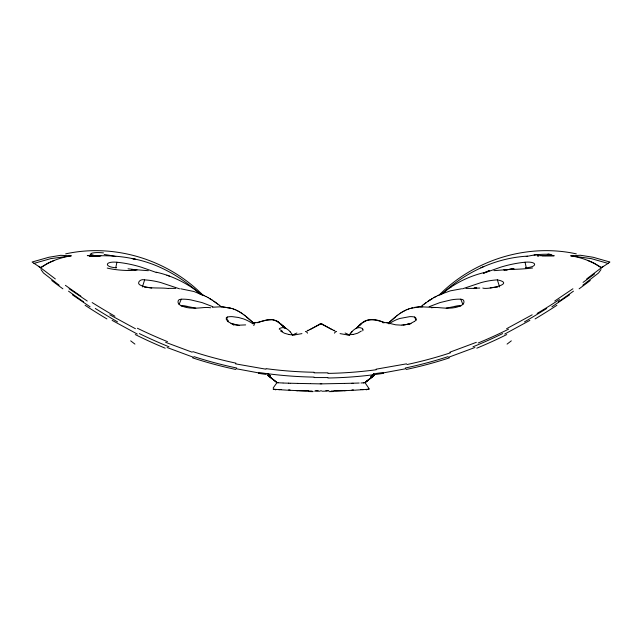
<?xml version="1.0" encoding="UTF-8"?>
<svg xmlns="http://www.w3.org/2000/svg" width="642" height="642" viewBox="0 0 642 642"><rect width="100%" height="100%" fill="white"/><g stroke="black" fill="none" stroke-linecap="round" stroke-linejoin="round"><path stroke-width="0.96" d="M115.753 267.786L116.892 262.241A139.009 130.832 -90 0 1 141.328 267.208L156.809 272.641M142.372 286.958L144.643 279.88A119.741 97.6 90 0 1 160.917 282.608L179.535 288.828M362.65 329.482L362.61 328.511L360.13 327.685A182.392 36.048 90 0 0 351.824 331.778M226.257 319.7L227.308 317.052A97.424 42.549 90 0 1 232.364 316.658L238.543 317.493L243.422 318.889A166.206 72.594 -90 0 1 251.873 323.111A176.189 76.952 -90 0 1 253.044 323.881M226.072 318.167L227.308 317.052M179.126 304.372L181.213 299.196A106.275 68.863 -90 0 1 190.923 299.918L201.989 302.575L212.823 306.683M306.94 331.103L320.791 323.929L322.685 324.387L332.203 329.683M600.992 269.584L598.545 272.986L582.856 285.192M273.147 388.009L277.023 382.6L267.682 375.201M359.311 325.783L361.213 323.969L355.997 328.431M439.232 294.975C474.398 259.609 527.443 243.198 576.323 253.863M389.429 322.148L397.053 315.639M389.188 322.404L395.464 316.859M373.74 374.101L371.574 376.068L373.644 374.206M374.085 373.748L371.204 376.316L374.198 373.668M441.431 294.445C464.856 272.569 495.303 257.915 527.547 256.134M373.692 374.053L370.819 376.549L373.796 373.965M357.297 327.452C363.452 318.922 374.19 317.758 383.154 322.212M361.358 331.055L357.594 333.222L353.156 334.482M374.318 375.201L364.937 382.64L363.886 382.776M374.254 375.321L364.873 382.664L374.302 375.273L364.969 382.616L369.367 389.068M420.654 306.78L422.621 305.247M602.581 266.855L603.271 266.334L586.652 278.941M414.138 321.586L409.765 323.897M396.772 315.808L398.377 314.612M440.091 294.935L451.39 286.765M422.436 305.383L426.248 302.551M609.178 262.562L609.892 262.032L593.16 257.265L580.368 255.243L570.834 255.837L591.314 258.646L608.054 263.405L609.025 262.682M601.353 267.754L602.509 266.895L601.353 267.754A73.661 73.661 0 0 0 587.486 260.347A75.347 75.347 0 0 0 570.826 255.853M424.242 304.027L429.963 299.991M398.096 314.781L399.725 313.633M569.558 294.83L551.887 306.844M362.24 323.103C368.492 316.955 377.528 320.551 384.67 322.485M572.897 288.78L554.744 301.026M399.436 313.81L401.081 312.726M427.909 301.395L432.146 298.65L431.657 298.963M608.054 263.405L601.45 267.698L594.203 263.236A63.775 63.775 0 0 0 587.478 260.363M363.998 321.899L364.953 321.281M453.332 285.529C463.227 279.31 474.181 274.8 485.585 272.24M451.061 286.982L453.669 285.313M429.771 300.151L430.26 299.838M400.785 312.903L402.446 311.884M431.849 298.803L435.99 296.468M529.859 320.382L504.7 334.073M532.178 314.805L506.594 328.712M335.06 331.103L321.209 323.929L319.315 324.387L309.797 329.683M402.149 312.068L405.624 310.23M433.759 297.687L437.94 295.481M403.529 311.298L404.219 310.937M437.627 295.641L439.906 294.558M483.458 273.332L489.669 270.459L483.434 273.259M405.222 310.407L407.036 309.588M429.177 306.683L440.011 302.575L451.077 299.91A106.275 68.863 -90 0 1 460.787 299.188C465.386 298.995 464.696 304.485 461.165 305.48C454.183 309.035 446.005 308.288 438.454 307.598A95.594 51.609 -90 0 0 431.368 307.775M483.739 266.542L480.85 267.81M439.585 294.726L450.299 290.85L461.598 288.772M476.348 342.33L449.825 352.209M474.903 347.507L448.67 357.249M406.635 309.765L410.23 308.433M485.192 272.641L500.672 267.192A139.009 130.832 90 0 1 525.1 262.217C537.45 261.101 538.06 267.176 525.405 267.794M462.465 288.828L481.083 282.6A119.741 97.6 -90 0 1 497.357 279.864C516.369 283.796 486.764 289.967 482.824 288.033M319.315 324.387L322.172 324.146M33.946 263.405L50.686 258.646L71.166 255.837L60.693 255.315L48.84 257.265L32.1 262.024L40.647 267.754A73.661 73.661 0 0 1 54.514 260.347A75.347 75.347 0 0 1 71.174 255.853M408.055 309.203L408.785 308.938M403.16 325.189L411.016 323.568M252.932 323.263L253.068 323.223A92.087 28.738 90 0 1 255.548 322.653A92.087 28.738 -90 0 0 253.068 323.215M301.941 333.615L294.863 334.867A11.347 4.654 1.8 0 1 288.86 334.474M409.909 308.521L419.651 306.764L434.907 307.462M258.846 322.212C265.515 319.925 273.974 317.453 279.76 323.103M411.362 308.088L412.83 307.719M446.23 308.16L454.889 306.419M65.677 253.863C114.557 243.198 167.602 259.609 202.768 294.975M406.538 363.845L376.076 369.19M257.33 322.485L266.807 320.085L272.031 319.62M405.808 368.741L383.41 372.882M367.689 389.269L363.38 389.654A3.21 0.714 -26.4 0 0 363.123 389.646L355.604 390.127M414.652 307.333L421.553 306.699M181.213 299.196C176.606 298.995 177.304 304.493 180.835 305.48C187.817 309.035 195.995 308.288 203.546 307.598A95.594 51.609 -90 0 1 210.632 307.775M493.963 270.659L511.931 269.239L504.05 269.945M212.293 307.229L221.996 306.74L232.091 308.521M245.653 324.892L239.305 325.173M362.69 389.678L362.762 389.67A6.95 1.372 -23.8 0 1 362.939 389.71M368.861 389.14L368.315 389.204M368.243 389.212L367.874 389.245M504.018 269.929L513.777 268.998M545.347 255.596L551.815 254.649L548.019 254.047M255.548 322.653L256.375 322.613A181.919 56.777 90 0 1 258.14 322.693M363.348 382.817L363.821 382.784A44.386 0.77 -0.4 0 1 360.948 382.985M355.002 390.159L354.906 390.167A48.391 1.926 -1 0 1 346.279 390.593M100.882 255.781L89.599 256.238C104.855 255.131 120.311 255.773 135.253 259.199L132.284 258.565M346.479 390.569L344.24 390.657M465.98 288.402L476.22 288.378M168.589 288.37L175.699 288.386M351.993 383.234L353.469 383.194M334.811 390.962L331.136 391.05M321.778 383.852L321.257 383.868M322.035 383.852L344.602 383.41M322.172 391.219L327.364 391.122M327.95 372.833L314.05 372.833M401.964 325.197L395.721 324.812L388.932 323.223A92.087 28.738 -90 0 0 386.452 322.653A92.087 28.738 90 0 1 388.932 323.215M327.893 377.56L314.107 377.56M542.249 255.837L554.198 255.757L540.572 255.709M144.643 279.88C140.317 278.371 135.47 283.732 141.176 285.529C147.788 288.346 155.195 287.857 162.225 288.073A102.752 75.002 -90 0 1 168.581 288.555M320.743 383.868L320.222 383.852M319.828 324.146L322.685 324.387M310.407 383.667L319.965 383.852M314.636 391.122L319.828 391.219M100.056 255.837L87.296 255.596L98.106 255.917M309.974 383.659L297.398 383.41M421.192 306.732L422.757 306.764M220.808 306.732L230.638 308.088M312.124 391.074L308.513 390.994M131.787 269.407L148.294 270.699M288.531 383.194L290.007 383.234M307.189 390.962L308.666 390.994M297.76 390.657L295.521 390.569M286.396 390.127L278.869 389.638A3.21 0.714 26.6 0 0 278.676 389.638L274.311 389.269M116.892 262.241C104.55 261.077 103.94 267.184 116.595 267.794M278.652 382.817L278.147 382.784M96.653 255.596L99.943 255.861M386.452 322.653L385.625 322.613A181.919 56.777 -90 0 0 382.985 322.806M278.114 382.776L277.063 382.64L267.714 375.289L277.127 382.664M230.984 323.568L238.84 325.189M274.126 389.245L273.139 389.14M92.825 255.251L93.291 255.299M279.238 389.67L279.31 389.678A6.95 1.372 23.8 0 0 279.061 389.71M180.715 288.788L194.028 291.524L206.323 296.628M133.271 269.488L137.027 269.985M265.924 369.19L235.462 363.845M187.111 306.419L195.77 308.16M258.59 372.882L236.192 368.741M272.417 319.636L277.047 321.281L284.703 327.452M288.844 334.482L284.406 333.222L280.642 331.055M132.485 258.606C158.173 263.372 181.413 276.903 200.521 294.405M156.231 272.192C172.995 275.867 188.507 284.037 201.781 294.822M340.059 333.615L347.137 334.867A11.347 4.654 -1.8 0 0 349.376 334.867M193.33 357.249L167.097 347.507M192.175 352.209L165.652 342.33M231.77 308.433L235.365 309.765M166.912 275.217L169.408 276.092M233.215 308.938L233.945 309.203M232.235 323.897L227.862 321.586M388.956 323.881A176.189 76.952 -90 0 1 390.127 323.103A167.418 73.124 -90 0 1 399.789 318.488L409.636 316.658A97.424 42.549 -90 0 1 414.692 317.052L415.928 318.167M201.09 294.156L204.373 295.641M234.964 309.588L236.778 310.407M236.376 310.23L239.851 312.068M135.406 328.712L109.822 314.805M137.3 334.073L112.141 320.382M237.781 310.937L238.471 311.298M206.01 296.468L208.241 297.687M207.944 297.527L210.151 298.803M239.554 311.884L242.564 313.81M212.229 300.151L209.854 298.65L210.343 298.963M278.002 321.899L279.406 322.798M87.256 301.026L69.103 288.78M90.113 306.844L72.442 294.83M240.919 312.726L243.904 314.781M212.037 299.991L217.758 304.027M213.898 301.242L219.564 305.383M55.348 278.941L38.729 266.334L40.647 267.754M38.729 266.334L40.55 267.698L47.797 263.236A63.775 63.775 0 0 1 54.522 260.363M59.144 285.192L43.455 272.986L41.008 269.584M243.623 314.612L245.228 315.808M219.379 305.247L221.346 306.78M282.689 325.783L285.208 328.158L280.787 323.969L286.003 328.431M244.947 315.639L252.571 322.148M246.536 316.859L252.812 322.404M268.428 374.27L270.571 376.164L267.818 373.708M268.059 373.981L270.218 375.923L268.139 374.037M460.787 299.196L462.874 304.372M414.692 317.052L415.743 319.7M279.35 329.482L279.39 328.511L281.87 327.685A182.392 36.048 90 0 1 290.176 331.778M497.357 279.88L499.628 286.958M525.108 262.241L526.247 267.786M538.108 256.399L537.819 254.489A151.071 150.766 -90 0 0 526.255 256.543M282.921 382.985A44.386 0.738 0.5 0 1 279.35 382.825M288.756 383.194A44.306 0.65 0.6 0 1 283.21 383.025M297.687 383.41A44.162 0.506 0.8 0 1 290.32 383.234M321.257 383.78A16.194 12.736 0 0 1 320.743 383.78M352.306 383.234A44.162 0.514 -0.8 0 1 344.882 383.41M359.191 383.025A44.306 0.658 -0.6 0 1 353.702 383.194M307.935 390.85A50.798 2.319 0.8 0 1 298.891 390.569M295.721 390.561A48.391 1.894 1 0 1 287.07 390.151M290.04 389.959A45.67 0.457 3.5 0 1 288.675 389.863M280.113 389.477A45.67 0.594 2.3 0 1 281.429 389.509M275.498 389.798A16.997 1.14 19.9 0 1 275.779 389.863M306.451 391.074A50.862 2.568 0.7 0 1 296.612 390.745M313.152 391.636A51.793 3.041 0.5 0 1 308.625 391.54M321.562 390.834A17.334 7.712 0.1 0 1 320.422 390.834M328.856 390.553A51.793 1.974 -0.7 0 1 325.871 390.609M343.077 390.561A50.862 2.319 -0.8 0 1 334.049 390.842M353.325 389.863A45.67 0.457 -3.5 0 1 351.96 389.959M360.571 389.509A45.67 0.594 -2.3 0 1 361.887 389.477M366.221 389.863A16.997 1.14 -19.9 0 1 366.502 389.798M345.388 390.745A50.862 2.568 -0.7 0 1 335.549 391.074M333.375 391.54A51.793 3.041 -0.5 0 1 328.848 391.636M318.119 390.633A52.403 0.891 0.9 0 1 315.768 390.593M266.229 374.438A249.505 149.835 0 0 1 258.405 373.307M383.226 372.456A249.497 148.92 0 0 1 375.45 373.572M447.996 356.647A264.416 138.68 -2 0 1 405.311 368.018M502.654 333.591A289.221 101.966 -9.9 0 1 472.985 346.808M546.703 308.465A284.759 36.482 -23.4 0 1 524.474 321.875M573.466 291.155A259.127 6.348 -33.2 0 1 558.516 301.772M507.076 344.104A249.987 0.634 -37.6 0 1 511.321 340.846M590.263 280.498A259.127 6.998 -32.9 0 1 579.116 288.82M556.887 305.287A284.759 38.408 -23 0 1 535.091 318.93M506.739 334.562A289.221 104.229 -9.5 0 1 476.805 348.189M449.352 357.859A264.416 140.189 -1.8 0 1 406.298 369.455M383.595 373.307A249.497 149.835 0 0 1 327.91 378.01M314.131 377.103A249.497 148.92 0 0 1 258.774 372.456M236.689 368.018A264.416 138.68 2 0 1 194.004 356.647M169.015 346.808A289.221 101.966 9.9 0 1 139.346 333.591M117.526 321.875A284.759 36.482 23.4 0 1 95.297 308.465M83.484 301.772A259.127 6.348 33.2 0 1 68.534 291.155M130.679 340.846A249.987 0.634 37.6 0 1 134.924 344.104M62.884 288.82A259.127 6.998 32.9 0 1 51.737 280.498M106.909 318.93A284.759 38.408 23 0 1 85.113 305.287M165.195 348.189A289.221 104.229 9.5 0 1 135.261 334.562M235.702 369.455A264.408 140.189 1.8 0 1 192.648 357.859M534.088 255.051A17.117 2.825 -6 0 1 550.274 254.457M537.242 255.797A16.684 1.926 -4.6 0 1 543.549 255.484M532.595 267.987A17.149 1.356 -3.5 0 1 510.823 269.375M506.121 269.913A119.564 106.099 -90 0 1 513.977 268.829M474.229 287.768A17.936 1.172 1.8 0 1 476.709 287.544M473.419 288.555A102.752 75.002 90 0 1 479.775 288.057M490.223 287.857A117.518 93.515 85.8 0 1 497.743 287.046M454.881 306.282A103.346 63.735 88.5 0 1 460.86 306.025M407.662 324.186A164.737 95.506 65.8 0 1 409.042 323.375M407.493 324.266A11.725 4.342 -3.5 0 1 402.02 324.908M409.861 323.945A12.238 5.112 -3 0 1 407.83 324.547M415.454 320.438A16.941 5.794 -8.4 0 1 414.411 321.594M415.534 318.288A17.832 5.658 -12.4 0 1 416.273 320.278M347.747 334.169A17.414 1.485 22 0 1 345.107 333.013M353.028 334.354A11.347 4.494 -1.6 0 1 347.21 334.699M362.923 329.41A18.104 4.518 -13.7 0 1 362.722 330.815M333.559 330.55A191.677 12.334 -90 0 1 334.466 330.59M104.181 254.465A151.071 150.766 -90 0 1 115.745 256.543M91.605 253.277A16.684 4.558 9.2 0 1 103.474 252.9M93.267 255.235A13.049 1.268 3.5 0 1 91.357 253.767M95.265 255.644A14.469 0.802 2.4 0 1 91.862 255.291M135.614 270.122A17.149 2.464 4.7 0 1 107.214 268.043M128.023 268.829A119.564 106.099 90 0 1 135.879 269.913M144.249 287.102A117.518 93.347 -88.7 0 1 151.745 288.13M181.14 306.001A103.346 63.686 89.4 0 1 187.095 306.611M232.548 324.21A164.737 95.618 -68.7 0 1 233.857 325.157M228.311 320.719A17.832 5.192 20.9 0 1 226.546 318.312M228.135 321.578A16.941 5.609 9.9 0 1 226.947 320.462M235.02 324.571A12.238 4.967 3.4 0 1 232.332 323.849M239.314 325.382A11.692 4.879 3 0 1 234.771 324.82M253.598 323.183A17.27 4.301 0.6 0 1 253.686 325.518M290.168 331.874A183.596 36.289 -90 0 1 292.784 335.301M282.568 331.4A18.104 3.876 20 0 1 280.594 329.803M305.399 331.416A17.527 4.398 -4.1 0 1 307.47 333.19M307.534 330.421A197.094 12.68 90 0 1 308.264 330.365M454.905 306.611A103.346 63.686 -89.4 0 1 459.239 306.073M334.53 333.19A17.527 4.398 4.1 0 1 336.601 331.416M333.92 330.317A197.094 12.68 -90 0 1 334.466 330.421M182.769 306.001A103.346 63.735 -88.5 0 1 187.119 306.282M296.893 333.013A17.414 1.485 -22 0 1 294.253 334.169M294.79 334.699A11.347 4.494 1.6 0 1 292.632 334.715M307.534 330.59A191.677 12.334 -90 0 1 308.08 330.437M594.516 273.941A266.278 6.412 -32.9 0 1 583.056 282.384M559.471 299.533A291.356 38.512 -23.1 0 1 537.121 313.424M508.56 329.169A294.148 105.617 -9.6 0 1 478.186 342.988M450.483 352.795A267.545 141.738 -1.9 0 1 407.012 364.544M376.276 369.736A253.117 151.737 0 0 1 327.974 373.395M314.082 372.264A253.117 150.605 0.1 0 1 266.125 368.652M235.951 363.147A267.545 140.269 2.1 0 1 192.833 351.615M167.506 341.664A294.148 103.434 9.9 0 1 137.388 328.239M114.902 316.233A291.356 36.722 23.5 0 1 92.151 302.559M80.892 296.203A266.278 5.794 33.1 0 1 65.404 285.337M273.644 388.996A16.997 1.316 22 0 0 273.62 389.044M368.38 389.044A16.997 1.316 -22 0 0 368.356 388.996M351.832 331.874A183.596 36.289 -90 0 0 349.216 335.301A183.596 36.289 90 0 1 351.832 331.874"/></g></svg>
